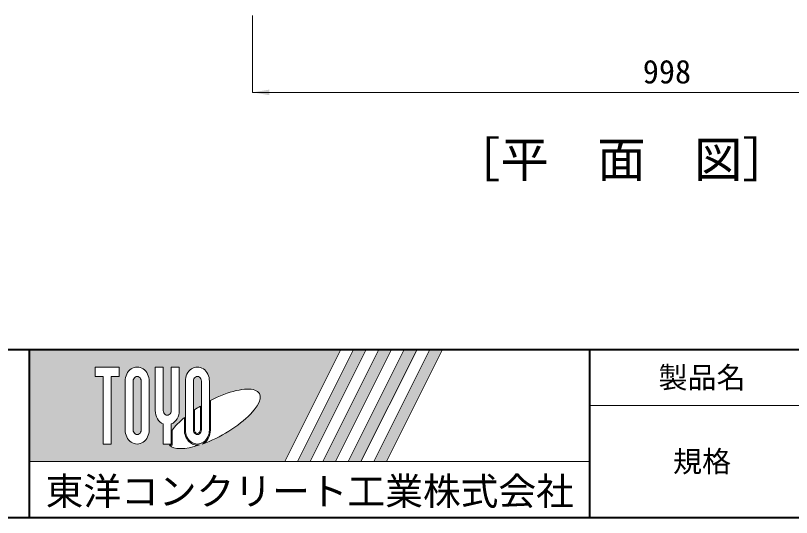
# Model space of a CAD drawing. Units: millimetres at full size; details may follow other scales. Extents: x 50430 to 75195, y 24892 to 47415.
# Drawn here: x 68297 to 69231, y 27122 to 27727 of the extents above; entities that cross this region are included whole.
import ezdxf
from ezdxf.enums import TextEntityAlignment as Align

# ---------------------------------------------------------------- set-up
doc = ezdxf.new("R2010")
doc.units = ezdxf.units.MM
doc.header["$LTSCALE"] = 30
for name, color, linetype, lineweight in [('0_2', 7, 'Continuous', 20), ('図枠', 7, 'Continuous', 5), ('寸法線', 7, 'Continuous', 9), ('補助線', 8, 'Continuous', 13)]:
    doc.layers.add(name, color=color, linetype=linetype, lineweight=lineweight)
doc.styles.add('ＭＳ ゴシック', font='')
doc.styles.get('ＭＳ ゴシック').set_extended_font_data('MS Gothic')

# ---------------------------------------------------------------- blocks, each defined once
blk = doc.blocks.new('filled_arrow')
at = {"color": 0, "linetype": 'Continuous', "lineweight": -2}
blk.add_solid([(7.5, 1.25), (0, 0), (7.5, -1.25)], dxfattribs=at)

msp = doc.modelspace()

# ---------------------------------------------------------------- hatches: boundary and pattern name
at = {"layer": '図枠'}
h = msp.add_hatch(color=256, dxfattribs=at)
h.paths.add_polyline_path([(68313.72, 27324.53), (68313.72, 27189.53), (68621.05, 27189.53), (68688.55, 27324.53)])
edge = h.paths.add_edge_path(flags=16)
edge.add_ellipse((68536.09, 27240.94), major_axis=(54.55, 30.53), ratio=0.347147, start_angle=-144.31122, end_angle=72.1899, ccw=False)
edge.add_ellipse((68515.89, 27227.76), major_axis=(0, 18.56), ratio=0.846354, start_angle=-160.70346, end_angle=-90)
edge.add_line((68531.61, 27227.76), (68531.61, 27263.15))
edge = h.paths.add_edge_path(flags=16)
edge.add_ellipse((68515.89, 27286.31), major_axis=(0, 17.13), ratio=0.846354, start_angle=-90, end_angle=90, ccw=False)
edge.add_line((68530.4, 27286.31), (68530.4, 27227.76))
edge.add_ellipse((68515.89, 27227.76), major_axis=(0, 17.13), ratio=0.846354, start_angle=90, end_angle=-90, ccw=False)
edge.add_line((68501.39, 27227.76), (68501.39, 27286.31))
edge = h.paths.add_edge_path(flags=16)
edge.add_line((68520.73, 27286.31), (68520.73, 27227.76))
edge.add_ellipse((68515.89, 27227.76), major_axis=(0, 5.71), ratio=0.846354, start_angle=90, end_angle=-90, ccw=False)
edge.add_line((68511.06, 27227.76), (68511.06, 27286.31))
edge.add_ellipse((68515.89, 27286.31), major_axis=(0, 5.71), ratio=0.846354, start_angle=-90, end_angle=90, ccw=False)
edge = h.paths.add_edge_path(flags=16)
edge.add_line((68519.52, 27256.38), (68519.52, 27227.76))
edge.add_ellipse((68515.89, 27227.76), major_axis=(0, 4.28), ratio=0.846354, start_angle=90, end_angle=-90, ccw=False)
edge.add_line((68512.27, 27227.76), (68512.27, 27251.7))
edge.add_ellipse((68536.09, 27240.94), major_axis=(54.55, 30.53), ratio=0.347147, start_angle=107.79174, end_angle=126.47132, ccw=False)
edge = h.paths.add_edge_path(flags=16)
edge.add_ellipse((68479.64, 27250.96), major_axis=(0, 17.13), ratio=0.846354, start_angle=-163.34117, end_angle=-90, ccw=False)
edge.add_line((68484.47, 27234.81), (68484.47, 27210.63))
edge.add_line((68484.47, 27210.63), (68474.81, 27210.63))
edge.add_line((68474.81, 27210.63), (68474.81, 27234.81))
edge.add_ellipse((68479.64, 27250.96), major_axis=(0, 17.13), ratio=0.846354, start_angle=90, end_angle=163.34117, ccw=False)
edge.add_line((68465.14, 27250.96), (68465.14, 27303.44))
edge.add_line((68465.14, 27303.44), (68474.81, 27303.44))
edge.add_line((68474.81, 27303.44), (68474.81, 27250.96))
edge.add_ellipse((68479.64, 27250.96), major_axis=(0, 5.71), ratio=0.846354, start_angle=90, end_angle=-90)
edge.add_line((68484.47, 27250.96), (68484.47, 27303.44))
edge.add_line((68484.47, 27303.44), (68494.14, 27303.44))
edge.add_line((68494.14, 27303.44), (68494.14, 27250.96))
edge = h.paths.add_edge_path(flags=16)
edge.add_line((68500.18, 27242.54), (68500.18, 27227.76))
edge.add_ellipse((68515.89, 27227.76), major_axis=(0, 18.56), ratio=0.846354, start_angle=90, end_angle=-171.54427)
edge.add_ellipse((68536.09, 27240.94), major_axis=(54.55, 30.53), ratio=0.347147, start_angle=-178.64954, end_angle=-148.29244, ccw=False)
edge.add_line((68482.39, 27209.2), (68485.68, 27209.2))
edge.add_line((68485.68, 27209.2), (68485.68, 27227.3))
edge.add_ellipse((68536.09, 27240.94), major_axis=(54.55, 30.53), ratio=0.347147, start_angle=148.21912, end_angle=165.90812, ccw=False)
edge = h.paths.add_edge_path(flags=16)
edge.add_ellipse((68443.38, 27286.31), major_axis=(0, 17.13), ratio=0.846354, start_angle=-90, end_angle=90, ccw=False)
edge.add_line((68457.89, 27286.31), (68457.89, 27227.76))
edge.add_ellipse((68443.38, 27227.76), major_axis=(0, 17.13), ratio=0.846354, start_angle=90, end_angle=-90, ccw=False)
edge.add_line((68428.88, 27227.76), (68428.88, 27286.31))
edge = h.paths.add_edge_path(flags=16)
edge.add_line((68448.22, 27286.31), (68448.22, 27227.76))
edge.add_ellipse((68443.38, 27227.76), major_axis=(0, 5.71), ratio=0.846354, start_angle=90, end_angle=-90, ccw=False)
edge.add_line((68438.55, 27227.76), (68438.55, 27286.31))
edge.add_ellipse((68443.38, 27286.31), major_axis=(0, 5.71), ratio=0.846354, start_angle=-90, end_angle=90, ccw=False)
h.paths.add_polyline_path([(68421.63, 27303.44), (68421.63, 27292.02), (68411.96, 27292.02), (68411.96, 27210.63), (68402.3, 27210.63), (68402.3, 27292.02), (68392.63, 27292.02), (68392.63, 27303.44)], flags=16)
for points in [[(68636.37, 27189.53), (68651.68, 27189.53), (68719.18, 27324.53), (68703.87, 27324.53)], [(68749.81, 27324.53), (68734.49, 27324.53), (68666.99, 27189.53), (68682.31, 27189.53)], [(68780.44, 27324.53), (68765.12, 27324.53), (68697.62, 27189.53), (68712.94, 27189.53)], [(68811.06, 27324.53), (68795.75, 27324.53), (68728.25, 27189.53), (68743.56, 27189.53)]]:
    msp.add_hatch(color=256, dxfattribs=at).paths.add_polyline_path(points)

# ---------------------------------------------------------------- linework, layer by layer
at = {"layer": '図枠', "lineweight": 40}
for p, q in [((66926.22, 27324.53), (71081.22, 27324.53)), ((68313.72, 27122.03), (68313.72, 27324.53)), ((68988.72, 27122.03), (68988.72, 27324.53)), ((66926.22, 27122.03), (71081.22, 27122.03))]:
    msp.add_line(p, q, dxfattribs=at)
at = {"layer": '図枠'}
for p, q in [((68313.72, 27324.53), (68688.55, 27324.53)), ((68688.55, 27324.53), (68621.05, 27189.53)), ((68703.87, 27324.53), (68636.37, 27189.53)), ((68719.18, 27324.53), (68651.68, 27189.53)), ((68734.49, 27324.53), (68666.99, 27189.53)), ((68749.81, 27324.53), (68682.31, 27189.53)), ((68765.12, 27324.53), (68697.62, 27189.53)), ((68703.87, 27324.53), (68719.18, 27324.53)), ((68780.44, 27324.53), (68712.94, 27189.53)), ((68795.75, 27324.53), (68728.25, 27189.53)), ((68734.49, 27324.53), (68749.81, 27324.53)), ((68811.06, 27324.53), (68743.56, 27189.53)), ((68765.12, 27324.53), (68780.44, 27324.53)), ((68795.75, 27324.53), (68811.06, 27324.53)), ((68392.63, 27303.44), (68392.63, 27292.02)), ((68392.63, 27303.44), (68421.63, 27303.44)), ((68421.63, 27303.44), (68421.63, 27292.02)), ((68465.14, 27303.44), (68474.81, 27303.44)), ((68465.14, 27250.96), (68465.14, 27303.44)), ((68474.81, 27303.44), (68474.81, 27250.96)), ((68484.47, 27303.44), (68494.14, 27303.44)), ((68484.47, 27250.96), (68484.47, 27303.44)), ((68494.14, 27303.44), (68494.14, 27250.96)), ((68402.3, 27292.02), (68392.63, 27292.02)), ((68402.3, 27292.02), (68402.3, 27210.63)), ((68411.96, 27292.02), (68411.96, 27210.63)), ((68421.63, 27292.02), (68411.96, 27292.02)), ((68428.88, 27286.31), (68428.88, 27227.76)), ((68438.55, 27227.76), (68438.55, 27286.31)), ((68448.22, 27286.31), (68448.22, 27227.76)), ((68457.89, 27227.76), (68457.89, 27286.31)), ((68501.39, 27286.31), (68501.39, 27227.76)), ((68511.06, 27227.76), (68511.06, 27286.31)), ((68520.73, 27286.31), (68520.73, 27227.76)), ((68530.4, 27227.76), (68530.4, 27286.31)), ((68531.61, 27227.76), (68531.61, 27263.15)), ((68519.52, 27256.38), (68519.52, 27227.76)), ((68512.27, 27227.76), (68512.27, 27251.7)), ((68474.81, 27234.81), (68474.81, 27210.63)), ((68484.47, 27234.81), (68484.47, 27210.63)), ((68500.18, 27242.54), (68500.18, 27227.76)), ((68485.68, 27227.3), (68485.68, 27209.2)), ((68411.96, 27210.63), (68402.3, 27210.63)), ((68484.47, 27210.63), (68474.81, 27210.63)), ((68482.39, 27209.2), (68485.68, 27209.2)), ((68313.72, 27189.53), (68621.05, 27189.53)), ((68636.37, 27189.53), (68651.68, 27189.53)), ((68666.99, 27189.53), (68682.31, 27189.53)), ((68697.62, 27189.53), (68712.94, 27189.53)), ((68728.25, 27189.53), (68743.56, 27189.53))]:
    msp.add_line(p, q, dxfattribs=at)
at = {"layer": '図枠', "lineweight": 13}
msp.add_line((71081.22, 27257.03), (68988.72, 27257.03), dxfattribs=at)
at = {"layer": '図枠'}
for centre, major_axis, ratio, start_param, end_param in [((68443.38, 27286.31), (0, 17.13), 0.846354, 4.712389, 7.853982), ((68515.89, 27286.31), (0, 17.13), 0.846354, 4.712389, 7.853982), ((68443.38, 27286.31), (0, 5.71), 0.846354, 4.712389, 7.853982), ((68515.89, 27286.31), (0, 5.71), 0.846354, 4.712389, 7.853982), ((68536.09, 27240.94), (54.55, 30.53), 0.347147, 4.262185, 7.742916), ((68536.09, 27240.94), (54.55, 30.53), 0.347147, 1.681741, 1.821983), ((68479.64, 27250.96), (0, 17.13), 0.846354, 1.570796, 2.801756), ((68479.64, 27250.96), (0, 5.71), 0.846354, 1.570796, 4.712389), ((68479.64, 27250.96), (0, 17.13), 0.846354, 3.48143, 4.712389), ((68536.09, 27240.94), (54.55, 30.53), 0.347147, 2.08152, 2.515513), ((68443.38, 27227.76), (0, 17.13), 0.846354, 1.570796, 4.712389), ((68443.38, 27227.76), (0, 5.71), 0.846354, 1.570796, 4.712389), ((68515.89, 27227.76), (0, 18.56), 0.846354, 1.570796, 3.315468), ((68515.89, 27227.76), (0, 17.13), 0.846354, 1.570796, 4.712389), ((68515.89, 27227.76), (0, 5.71), 0.846354, 1.570796, 4.712389), ((68515.89, 27227.76), (0, 4.28), 0.846354, 1.570796, 4.712389), ((68515.89, 27227.76), (0, 18.56), 0.846354, 3.533844, 4.712389), ((68536.09, 27240.94), (54.55, 30.53), 0.347147, 3.209398, 4.200445)]:
    msp.add_ellipse(centre, major_axis=major_axis, ratio=ratio, start_param=start_param, end_param=end_param, dxfattribs=at)
at = {"layer": '寸法線'}
for p, q in [((68582.46, 27727.23), (68582.46, 27634.57)), ((68582.46, 27634.57), (69580.46, 27634.57))]:
    msp.add_line(p, q, dxfattribs=at)
at = {"layer": '補助線'}
msp.add_line((68313.72, 27189.53), (68988.72, 27189.53), dxfattribs=at)

# ---------------------------------------------------------------- block references
at = {"layer": '寸法線', "xscale": 2.67, "yscale": 2.67}
msp.add_blockref('filled_arrow', (68582.46, 27634.57), dxfattribs=at)

# ---------------------------------------------------------------- texts
at = {"layer": '0_2', "style": 'ＭＳ ゴシック'}
msp.add_text('［平\u3000面\u3000図］', height=42.72, dxfattribs=at).set_placement((68822.64, 27519.53), align=Align.BOTTOM_LEFT)
at = {"layer": '図枠', "style": 'ＭＳ ゴシック'}
for s, height, p in [('製品名', 25.63, (69123.72, 27290.78)), ('規格', 25.63, (69123.72, 27189.53)), ('東洋コンクリート工業株式会社', 33.32, (68651.22, 27153.67))]:
    msp.add_text(s, height=height, dxfattribs=at).set_placement(p, align=Align.MIDDLE_CENTER)
at = {"layer": '寸法線', "style": 'ＭＳ ゴシック'}
msp.add_text('998', height=28.48, dxfattribs=at).set_placement((69081.46, 27659.57), align=Align.MIDDLE_CENTER)

doc.saveas('drawing.dxf')
